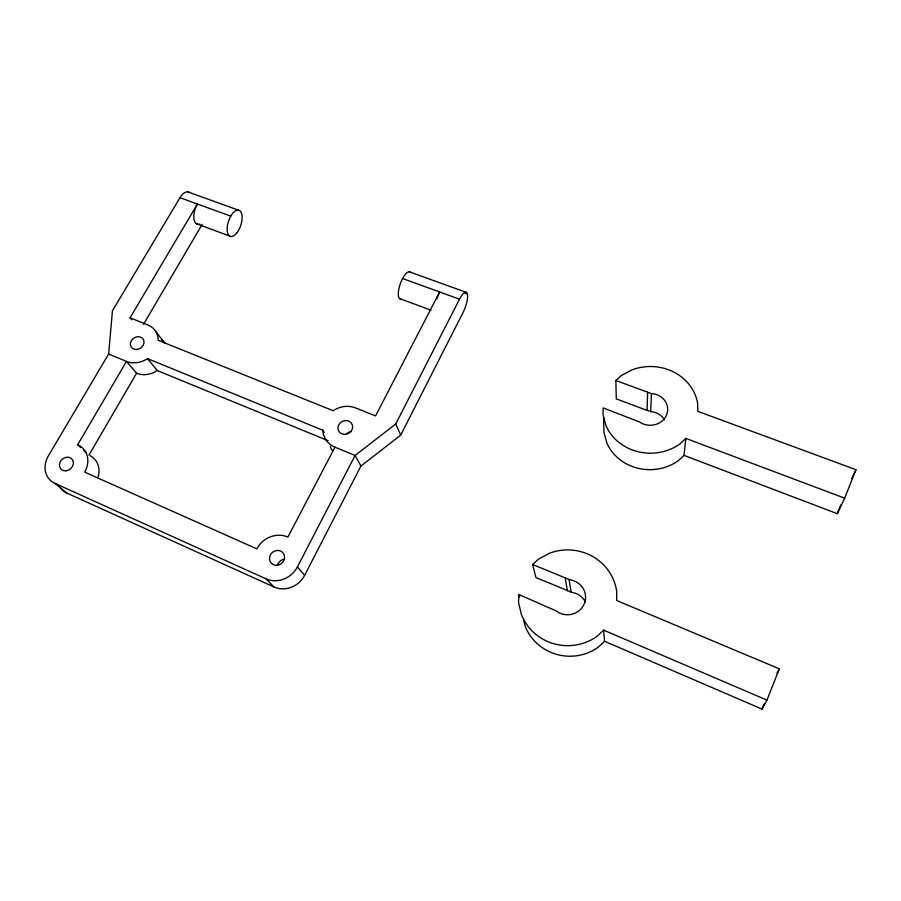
<?xml version="1.0" encoding="UTF-8"?>
<svg xmlns="http://www.w3.org/2000/svg" width="901" height="901" viewBox="0 0 901 901"><rect width="100%" height="100%" fill="white"/><g stroke="black" fill="none" stroke-linecap="round" stroke-linejoin="round"><path stroke-width="1.35" d="M664.487 419.843A16.928 15.452 0.6 0 0 651.648 411.723L647.053 410.383L647.628 392.217M532.649 564.522L570.119 579.861A18.121 17.547 0.8 0 1 584.051 604.278A18.121 17.547 0.8 0 1 556.086 610.878L518.785 594.48L518.514 602.397L521.42 614.538A49.42 47.877 0.8 0 0 597.16 636.252L603.636 630.148L766.954 700.122L779.32 668.846L616.678 600.505L616.735 591.822A49.42 47.877 0.8 0 0 549.666 553.191L538.516 559.116L532.649 564.522L535.915 577.541L572.146 592.464A17.502 17.006 2.9 0 1 585.38 602.014M650.725 411.734L651.423 393.613L615.845 380.492L616.295 398.884L647.053 410.383M464.781 293.028L467.394 293.974A14.551 4.268 -70.1 0 1 463.013 312.579L400.686 435.149L360.929 466.02L304.651 575.311A23.358 21.478 -41.4 0 1 273.96 586.968L66.899 493.095L55.029 483.42A22.84 19.405 -41.3 0 1 48.327 455.94L108.627 354.048L112.445 310.789L179.986 197.691A13.583 6.926 -72.1 0 1 189.503 192.555M603.602 417.4L603.94 432.525L606.925 443.168A46.165 42.156 0.6 0 0 678.081 460.861L684.005 455.377L685.852 438.415L844.665 498.163L855.95 469.691L697.779 411.329L697.644 403.468A47.719 43.349 -0.1 0 0 632.029 369.872L621.397 375.469L615.845 380.492M684.005 455.377L837.311 513.683L840.802 504.898M603.636 630.148L604.548 641.253L762.043 709.121L764.037 704.086M851.805 478.51L855.95 469.691M837.311 513.683L844.665 498.163M55.029 483.42L266.032 578.836A23.877 21.883 -41 0 0 297.398 566.92L355.095 455.478L395.73 423.988L459.51 299.188A14.551 4.268 -70.1 0 1 467.382 293.906M334.958 447.189L287.903 537.052A23.877 21.883 -41 0 0 256.841 548.855L84.66 472.124A22.84 19.405 -41.3 0 0 77.677 444.745L126.478 361.402A21.917 18.516 -34 0 0 147.505 358.621L322.862 430.25A22.953 20.746 -27.8 0 0 334.958 447.189L355.095 455.478L360.929 466.02M776.966 673.317L779.32 668.846M762.043 709.121L766.954 700.122M88.974 455.118L136.58 373.251A21.478 18.245 -34.2 0 0 157.202 370.536L328.02 440.668M143.496 324.36L202.139 224.405M131.625 319.799L130.059 317.828L197.42 204.02L195.799 207.117A13.639 6.769 -72 0 0 194.166 220.024A13.639 6.769 -72 0 0 199.921 224.067M604.548 641.253L598.287 647.155A47.753 46.401 2.9 0 1 525.114 626.026L523.594 619.674M685.852 438.415L679.737 444.069A47.719 43.349 -0.1 0 1 606.159 426.015L603.062 415.079L603.141 407.905L639.53 421.972A17.502 15.891 -0.1 0 0 666.38 415.417A17.502 15.891 -0.1 0 0 652.38 393.602L651.423 393.613M187.825 191.879L238.348 210.113M409.178 271.753L465.727 292.161M179.986 197.691L230.791 216.139M402.612 278.522L459.51 299.188M196.373 223.752L229.485 235.938M399.526 298.569L430.982 310.158M130.059 317.828L147.843 324.934A21.917 18.516 -34 0 1 158.159 340.274L333.179 410.732A22.953 20.746 -27.8 0 1 355.512 407.916L375.571 415.924L439.643 291.969L438.179 295.359A14.484 4.471 -70.2 0 0 436.872 298.941M108.627 354.048L126.478 361.402L136.58 373.251M77.677 444.745L80.763 447.572M83.838 450.399L85.899 452.291M266.032 578.836L273.96 586.968M297.398 566.92L304.651 575.311M147.505 358.621L157.202 370.536M155.422 330.96L164.883 343.337A21.478 18.245 -34.2 0 0 161.651 339.846M322.862 430.25L324.157 432.435M395.73 423.988L400.686 435.149M518.785 594.48L519.618 597.16M565.231 578.205L567.416 590.865M569.117 579.85L571.178 592.441M90.123 455.669A22.367 19.09 -41.5 0 1 98.153 476.82M66.899 493.095A22.367 19.09 -41.5 0 1 60.153 487.542M277.508 565.321A7.636 7.017 -41.4 0 1 284.446 559.161M345.939 434.35A7.343 6.667 -27.9 0 1 350.906 431.748M332.751 451.21A22.469 20.396 -27.9 0 1 330.318 446.468M400.708 298.997A14.36 4.843 -70.4 0 1 400.382 283.59A14.36 4.843 -70.4 0 1 410.338 272.26M343.754 434.361A7.501 6.78 -27.8 0 0 352.28 424.788A7.501 6.78 -27.8 0 0 339.835 423.256A7.501 6.78 -27.8 0 0 343.754 434.361M277.26 565.242A7.805 7.152 -41 0 0 283.421 553.405A7.805 7.152 -41 0 0 270.39 554.926A7.805 7.152 -41 0 0 277.26 565.242M66.19 470.795A7.467 6.341 -41.3 0 0 72.576 459.848A7.467 6.341 -41.3 0 0 60.468 461.368A7.467 6.341 -41.3 0 0 66.19 470.795M137.143 349.453A7.163 6.048 -34 0 0 143.169 339.125A7.163 6.048 -34 0 0 131.332 340.736A7.163 6.048 -34 0 0 137.143 349.453M236.648 233.179A13.763 6.476 -71.7 0 0 239.914 210.755A13.763 6.476 -71.7 0 0 227.379 225.993A13.763 6.476 -71.7 0 0 236.648 233.179"/></g></svg>
